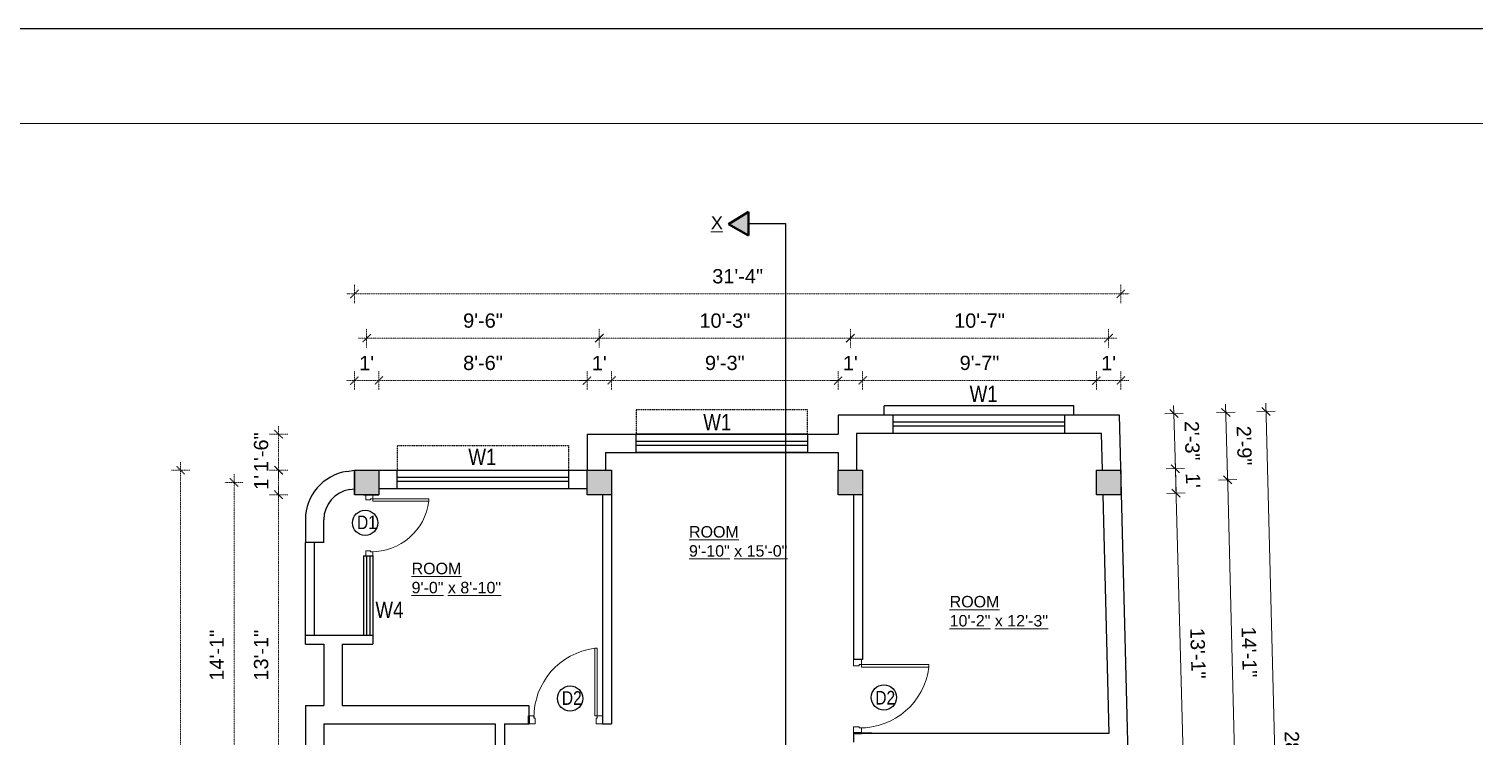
# Model space of a CAD drawing. Header units: inches. Extents: x -111 to 45239, y -6849 to 1261.
# Drawn here: x 25322 to 26030, y -540 to -193 of the extents above; entities that cross this region are included whole.
import ezdxf

# ---------------------------------------------------------------- set-up
doc = ezdxf.new("R2010")
doc.units = ezdxf.units.IN
doc.header["$LTSCALE"] = 0.5
doc.header["$MEASUREMENT"] = 0
doc.header["$PDMODE"] = 66
doc.linetypes.add('DASH', pattern=[0.35, 0.25, -0.1])
for name, color, linetype, lineweight in [('A_Title Text', 105, 'Continuous', 60), ('door', 202, 'Continuous', 5), ('ELE1', 3, 'Continuous', 9), ('TEXT', 220, 'Continuous', 9), ('Toilet', 7, 'Continuous', 25), ('wall', 20, 'Continuous', 40)]:
    doc.layers.add(name, color=color, linetype=linetype, lineweight=lineweight)
doc.styles.add('arial', font='arial.ttf')
doc.styles.add('ordinary', font='ARIALN.TTF')
doc.styles.get("Standard").update_dxf_attribs({"font": 'arial.ttf'})
doc.dimstyles.new('Sudeep', dxfattribs={"dimtxt": 6, "dimasz": 4, "dimexe": 4.5, "dimexo": 4.5, "dimgap": 5, "dimtad": 1, "dimdec": 0, "dimlunit": 4, "dimtxsty": 'arial', "dimblk": 'OBLIQUE', "dimcen": 250, "dimdle": 4, "dimclrd": 86, "dimclre": 5, "dimclrt": 1, "dimadec": 0, "dimazin": 0, "dimtfac": 1, "dimtdec": 0, "dimtix": 1, "dimtmove": 1, "dimatfit": 3, "dimldrblk": 'OBLIQUE', "dimfxl": 4.5, "dimfxlon": 1, "dimfrac": 2, "dimlwd": 15, "dimlwe": 13, "dimarcsym": 0})

# ---------------------------------------------------------------- blocks, each defined once
blk = doc.blocks.new('_Oblique')
at = {"color": 0, "linetype": 'ByBlock', "lineweight": -2}
blk.add_line((-0.5, -0.5), (0.5, 0.5), dxfattribs=at)
blk = doc.blocks.new('*D794')
at = {"layer": 'A_Title Text', "color": 86, "lineweight": 15, "transparency": 16777216}
blk.add_line((25884.18, -416.89), (25888.68, -582.14), dxfattribs=at)
at = {"layer": 'A_Title Text', "color": 5, "lineweight": 13, "transparency": 16777216}
for p, q in [((25879.79, -421.01), (25888.79, -420.77)), ((25884.08, -578.26), (25893.07, -578.02))]:
    blk.add_line(p, q, dxfattribs=at)
at = {"layer": 'Defpoints', "color": 0, "transparency": 16777216}
for p in [(25857.27, -421.62), (25861.55, -578.88), (25888.57, -578.14)]:
    blk.add_point(p, dxfattribs=at)
at = {"layer": 'A_Title Text', "color": 86, "lineweight": 15, "transparency": 16777216, "xscale": 4, "yscale": 4, "zscale": 4}
for p, rotation in [((25884.29, -420.89), 91.55964457940769), ((25888.57, -578.14), 271.5596445794077)]:
    blk.add_blockref('_Oblique', p, dxfattribs=dict(at, rotation=rotation))
at = {"layer": 'A_Title Text', "color": 1, "transparency": 16777216, "insert": (25895.01, -499.28), "char_height": 7, "attachment_point": 5, "rotation": 271.55964, "style": 'arial'}
blk.add_mtext('13\'-1"', dxfattribs=at)
blk = doc.blocks.new('*D798')
at = {"layer": 'A_Title Text', "color": 5, "lineweight": 13, "transparency": 16777216}
for p, q in [((25879.47, -409.02), (25888.46, -408.77)), ((25879.79, -421.01), (25888.79, -420.77))]:
    blk.add_line(p, q, dxfattribs=at)
at = {"layer": 'A_Title Text', "color": 86, "lineweight": 15, "transparency": 16777216}
for p, q in [((25883.97, -408.9), (25883.86, -404.9)), ((25884.29, -420.89), (25883.97, -408.9)), ((25884.29, -420.89), (25884.4, -424.89))]:
    blk.add_line(p, q, dxfattribs=at)
at = {"layer": 'Defpoints', "color": 0, "transparency": 16777216}
for p in [(25857.27, -409.62), (25883.97, -408.9), (25857.27, -421.62)]:
    blk.add_point(p, dxfattribs=at)
at = {"layer": 'A_Title Text', "color": 86, "lineweight": 15, "transparency": 16777216, "xscale": 4, "yscale": 4, "zscale": 4}
for p, rotation in [((25883.97, -408.9), 271.5596445794169), ((25884.29, -420.89), 91.55964457941695)]:
    blk.add_blockref('_Oblique', p, dxfattribs=dict(at, rotation=rotation))
at = {"layer": 'A_Title Text', "color": 1, "transparency": 16777216, "insert": (25892.64, -414.66), "char_height": 7, "attachment_point": 5, "rotation": 271.55964, "style": 'arial'}
blk.add_mtext("1'", dxfattribs=at)
blk = doc.blocks.new('*D799')
at = {"layer": 'A_Title Text', "color": 5, "lineweight": 13, "transparency": 16777216}
for p, q in [((25878.73, -382.02), (25887.73, -381.77)), ((25879.47, -409.02), (25888.46, -408.77))]:
    blk.add_line(p, q, dxfattribs=at)
at = {"layer": 'A_Title Text', "color": 86, "lineweight": 15, "transparency": 16777216}
for p, q in [((25883.23, -381.9), (25883.12, -377.9)), ((25883.97, -408.9), (25883.23, -381.9)), ((25883.97, -408.9), (25884.08, -412.9))]:
    blk.add_line(p, q, dxfattribs=at)
at = {"layer": 'Defpoints', "color": 0, "transparency": 16777216}
for p in [(25883.23, -381.9), (25856.51, -382.62), (25857.27, -409.62)]:
    blk.add_point(p, dxfattribs=at)
at = {"layer": 'A_Title Text', "color": 86, "lineweight": 15, "transparency": 16777216, "xscale": 4, "yscale": 4, "zscale": 4}
for p, rotation in [((25883.23, -381.9), 271.5596445794169), ((25883.97, -408.9), 91.55964457941695)]:
    blk.add_blockref('_Oblique', p, dxfattribs=dict(at, rotation=rotation))
at = {"layer": 'A_Title Text', "color": 1, "transparency": 16777216, "insert": (25892.17, -395.16), "char_height": 7, "attachment_point": 5, "rotation": 271.55964, "style": 'arial'}
blk.add_mtext('2\'-3"', dxfattribs=at)
blk = doc.blocks.new('*D800')
at = {"layer": 'A_Title Text', "color": 86, "lineweight": 15, "transparency": 16777216}
blk.add_line((25909.43, -410.3), (25913.91, -587.55), dxfattribs=at)
at = {"layer": 'A_Title Text', "color": 5, "lineweight": 13, "transparency": 16777216}
for p, q in [((25905.03, -414.42), (25914.03, -414.19)), ((25909.31, -583.67), (25918.31, -583.44))]:
    blk.add_line(p, q, dxfattribs=at)
at = {"layer": 'Defpoints', "color": 0, "transparency": 16777216}
for p in [(25857.27, -415.62), (25861.55, -584.88), (25913.81, -583.55)]:
    blk.add_point(p, dxfattribs=at)
at = {"layer": 'A_Title Text', "color": 86, "lineweight": 15, "transparency": 16777216, "xscale": 4, "yscale": 4, "zscale": 4}
for p, rotation in [((25909.53, -414.3), 91.44911383239761), ((25913.81, -583.55), 271.4491138323976)]:
    blk.add_blockref('_Oblique', p, dxfattribs=dict(at, rotation=rotation))
at = {"layer": 'A_Title Text', "color": 1, "transparency": 16777216, "insert": (25920.18, -498.71), "char_height": 7, "attachment_point": 5, "rotation": 271.44911, "style": 'arial'}
blk.add_mtext('14\'-1"', dxfattribs=at)
blk = doc.blocks.new('*D802')
at = {"layer": 'A_Title Text', "color": 5, "lineweight": 13, "transparency": 16777216}
for p, q in [((25923.86, -380.91), (25932.86, -380.68)), ((25932.5, -719.43), (25941.5, -719.2))]:
    blk.add_line(p, q, dxfattribs=at)
at = {"layer": 'A_Title Text', "color": 86, "lineweight": 15, "transparency": 16777216}
blk.add_line((25928.26, -376.79), (25937.1, -723.32), dxfattribs=at)
at = {"layer": 'Defpoints', "color": 0, "transparency": 16777216}
for p in [(25856.51, -382.62), (25865.15, -721.15), (25937, -719.32)]:
    blk.add_point(p, dxfattribs=at)
at = {"layer": 'A_Title Text', "color": 86, "lineweight": 15, "transparency": 16777216, "xscale": 4, "yscale": 4, "zscale": 4}
for p, rotation in [((25928.36, -380.79), 91.46195018982071), ((25937, -719.32), 271.4619501898207)]:
    blk.add_blockref('_Oblique', p, dxfattribs=dict(at, rotation=rotation))
at = {"layer": 'A_Title Text', "color": 1, "transparency": 16777216, "insert": (25941.25, -549.84), "char_height": 7, "attachment_point": 5, "rotation": 271.46195, "style": 'arial'}
blk.add_mtext('28\'-3"', dxfattribs=at)
blk = doc.blocks.new('*D803')
at = {"layer": 'A_Title Text', "color": 5, "lineweight": 13, "transparency": 16777216}
for p, q in [((25904.19, -381.42), (25913.19, -381.19)), ((25905.03, -414.42), (25914.03, -414.19))]:
    blk.add_line(p, q, dxfattribs=at)
at = {"layer": 'A_Title Text', "color": 86, "lineweight": 15, "transparency": 16777216}
blk.add_line((25909.63, -418.3), (25908.59, -377.31), dxfattribs=at)
at = {"layer": 'Defpoints', "color": 0, "transparency": 16777216}
for p in [(25908.69, -381.3), (25856.51, -382.62), (25857.27, -415.62)]:
    blk.add_point(p, dxfattribs=at)
at = {"layer": 'A_Title Text', "color": 86, "lineweight": 15, "transparency": 16777216, "xscale": 4, "yscale": 4, "zscale": 4}
for p, rotation in [((25908.69, -381.3), 91.44911383237411), ((25909.53, -414.3), 271.4491138323741)]:
    blk.add_blockref('_Oblique', p, dxfattribs=dict(at, rotation=rotation))
at = {"layer": 'A_Title Text', "color": 1, "transparency": 16777216, "insert": (25917.68, -397.59), "char_height": 7, "attachment_point": 5, "rotation": 271.44911, "style": 'arial'}
blk.add_mtext('2\'-9"', dxfattribs=at)
blk = doc.blocks.new('*D863')
at = {"layer": 'A_Title Text', "color": 86, "linetype": 'DASH', "lineweight": 15, "ltscale": 0.1, "transparency": 16777216}
for p, q in [((25481.71, -365.67), (25477.71, -365.67)), ((25481.71, -365.67), (25493.71, -365.67)), ((25493.71, -365.67), (25497.71, -365.67))]:
    blk.add_line(p, q, dxfattribs=at)
at = {"layer": 'A_Title Text', "color": 5, "linetype": 'DASH', "lineweight": 13, "ltscale": 0.1, "transparency": 16777216}
for p, q in [((25481.71, -370.17), (25481.71, -361.17)), ((25493.71, -370.17), (25493.71, -361.17))]:
    blk.add_line(p, q, dxfattribs=at)
at = {"layer": 'Defpoints', "color": 0, "linetype": 'DASH', "ltscale": 0.1, "transparency": 16777216}
for p in [(25493.71, -365.67), (25481.71, -409.62), (25493.71, -409.62)]:
    blk.add_point(p, dxfattribs=at)
at = {"layer": 'A_Title Text', "color": 86, "linetype": 'DASH', "lineweight": 15, "ltscale": 0.1, "transparency": 16777216, "xscale": 4, "yscale": 4, "zscale": 4}
blk.add_blockref('_Oblique', (25481.71, -365.67), dxfattribs=at)
at = {"layer": 'A_Title Text', "color": 86, "linetype": 'DASH', "lineweight": 15, "ltscale": 0.1, "transparency": 16777216, "xscale": 4, "yscale": 4, "zscale": 4, "rotation": 180}
blk.add_blockref('_Oblique', (25493.71, -365.67), dxfattribs=at)
at = {"layer": 'A_Title Text', "color": 1, "linetype": 'DASH', "ltscale": 0.1, "transparency": 16777216, "insert": (25487.71, -357.15), "char_height": 7, "attachment_point": 5, "style": 'arial'}
blk.add_mtext("1'", dxfattribs=at)
blk = doc.blocks.new('*D871')
at = {"layer": 'A_Title Text', "color": 86, "linetype": 'DASH', "lineweight": 15, "ltscale": 0.1, "transparency": 16777216}
blk.add_line((25444.58, -582.88), (25444.58, -417.62), dxfattribs=at)
at = {"layer": 'A_Title Text', "color": 5, "linetype": 'DASH', "lineweight": 13, "ltscale": 0.1, "transparency": 16777216}
for p, q in [((25449.08, -421.62), (25440.08, -421.62)), ((25449.08, -578.88), (25440.08, -578.88))]:
    blk.add_line(p, q, dxfattribs=at)
at = {"layer": 'Defpoints', "color": 0, "linetype": 'DASH', "ltscale": 0.1, "transparency": 16777216}
for p in [(25444.58, -421.62), (25481.71, -421.62), (25481.71, -578.88)]:
    blk.add_point(p, dxfattribs=at)
at = {"layer": 'A_Title Text', "color": 86, "linetype": 'DASH', "lineweight": 15, "ltscale": 0.1, "transparency": 16777216, "xscale": 4, "yscale": 4, "zscale": 4}
for p, rotation in [((25444.58, -421.62), 90), ((25444.58, -578.88), 270)]:
    blk.add_blockref('_Oblique', p, dxfattribs=dict(at, rotation=rotation))
at = {"layer": 'A_Title Text', "color": 1, "linetype": 'DASH', "ltscale": 0.1, "transparency": 16777216, "insert": (25436.01, -500.25), "char_height": 7, "attachment_point": 5, "rotation": 90, "style": 'arial'}
blk.add_mtext('13\'-1"', dxfattribs=at)
blk = doc.blocks.new('*D859')
at = {"layer": 'A_Title Text', "color": 5, "linetype": 'DASH', "lineweight": 13, "ltscale": 0.1, "transparency": 16777216}
for p, q in [((25449.08, -409.62), (25440.08, -409.62)), ((25449.08, -421.62), (25440.08, -421.62))]:
    blk.add_line(p, q, dxfattribs=at)
at = {"layer": 'A_Title Text', "color": 86, "linetype": 'DASH', "lineweight": 15, "ltscale": 0.1, "transparency": 16777216}
for p, q in [((25444.58, -409.62), (25444.58, -405.62)), ((25444.58, -421.62), (25444.58, -409.62)), ((25444.58, -421.62), (25444.58, -425.62))]:
    blk.add_line(p, q, dxfattribs=at)
at = {"layer": 'Defpoints', "color": 0, "linetype": 'DASH', "ltscale": 0.1, "transparency": 16777216}
for p in [(25444.58, -409.62), (25481.71, -409.62), (25481.71, -421.62)]:
    blk.add_point(p, dxfattribs=at)
at = {"layer": 'A_Title Text', "color": 86, "linetype": 'DASH', "lineweight": 15, "ltscale": 0.1, "transparency": 16777216, "xscale": 4, "yscale": 4, "zscale": 4}
for p, rotation in [((25444.58, -409.62), 270), ((25444.58, -421.62), 90)]:
    blk.add_blockref('_Oblique', p, dxfattribs=dict(at, rotation=rotation))
at = {"layer": 'A_Title Text', "color": 1, "linetype": 'DASH', "ltscale": 0.1, "transparency": 16777216, "insert": (25436.07, -415.62), "char_height": 7, "attachment_point": 5, "rotation": 90, "style": 'arial'}
blk.add_mtext("1'", dxfattribs=at)
blk = doc.blocks.new('*D861')
at = {"layer": 'A_Title Text', "color": 5, "linetype": 'DASH', "lineweight": 13, "ltscale": 0.1, "transparency": 16777216}
for p, q in [((25427.25, -415.62), (25418.25, -415.62)), ((25427.25, -584.88), (25418.25, -584.88))]:
    blk.add_line(p, q, dxfattribs=at)
at = {"layer": 'A_Title Text', "color": 86, "linetype": 'DASH', "lineweight": 15, "ltscale": 0.1, "transparency": 16777216}
blk.add_line((25422.75, -588.88), (25422.75, -411.62), dxfattribs=at)
at = {"layer": 'Defpoints', "color": 0, "linetype": 'DASH', "ltscale": 0.1, "transparency": 16777216}
for p in [(25422.75, -415.62), (25487.71, -415.62), (25487.71, -584.88)]:
    blk.add_point(p, dxfattribs=at)
at = {"layer": 'A_Title Text', "color": 86, "linetype": 'DASH', "lineweight": 15, "ltscale": 0.1, "transparency": 16777216, "xscale": 4, "yscale": 4, "zscale": 4}
for p, rotation in [((25422.75, -415.62), 90), ((25422.75, -584.88), 270)]:
    blk.add_blockref('_Oblique', p, dxfattribs=dict(at, rotation=rotation))
at = {"layer": 'A_Title Text', "color": 1, "linetype": 'DASH', "ltscale": 0.1, "transparency": 16777216, "insert": (25414.23, -500.25), "char_height": 7, "attachment_point": 5, "rotation": 90, "style": 'arial'}
blk.add_mtext('14\'-1"', dxfattribs=at)
blk = doc.blocks.new('*D792')
at = {"layer": 'A_Title Text', "color": 5, "linetype": 'DASH', "lineweight": 13, "ltscale": 0.1, "transparency": 16777216}
for p, q in [((25401.04, -409.62), (25392.04, -409.62)), ((25401.04, -770.38), (25392.04, -770.38))]:
    blk.add_line(p, q, dxfattribs=at)
at = {"layer": 'A_Title Text', "color": 86, "linetype": 'DASH', "lineweight": 15, "ltscale": 0.1, "transparency": 16777216}
blk.add_line((25396.54, -774.38), (25396.54, -405.62), dxfattribs=at)
at = {"layer": 'Defpoints', "color": 0, "linetype": 'DASH', "ltscale": 0.1, "transparency": 16777216}
for p in [(25396.54, -409.62), (25481.71, -409.62), (25466.71, -770.38)]:
    blk.add_point(p, dxfattribs=at)
at = {"layer": 'A_Title Text', "color": 86, "linetype": 'DASH', "lineweight": 15, "ltscale": 0.1, "transparency": 16777216, "xscale": 4, "yscale": 4, "zscale": 4}
for p, rotation in [((25396.54, -409.62), 90), ((25396.54, -770.38), 270)]:
    blk.add_blockref('_Oblique', p, dxfattribs=dict(at, rotation=rotation))
at = {"layer": 'A_Title Text', "color": 1, "linetype": 'DASH', "ltscale": 0.1, "transparency": 16777216, "insert": (25387.96, -590), "char_height": 7, "attachment_point": 5, "rotation": 90, "style": 'arial'}
blk.add_mtext('30\'-1"', dxfattribs=at)
blk = doc.blocks.new('*D862')
at = {"layer": 'A_Title Text', "color": 86, "linetype": 'DASH', "lineweight": 15, "ltscale": 0.1, "transparency": 16777216}
for p, q in [((25444.58, -391.99), (25444.58, -387.99)), ((25444.58, -409.62), (25444.58, -391.99)), ((25444.58, -409.62), (25444.58, -413.62))]:
    blk.add_line(p, q, dxfattribs=at)
at = {"layer": 'A_Title Text', "color": 5, "linetype": 'DASH', "lineweight": 13, "ltscale": 0.1, "transparency": 16777216}
for p, q in [((25449.08, -391.99), (25440.08, -391.99)), ((25449.08, -409.62), (25440.08, -409.62))]:
    blk.add_line(p, q, dxfattribs=at)
at = {"layer": 'Defpoints', "color": 0, "linetype": 'DASH', "ltscale": 0.1, "transparency": 16777216}
for p in [(25444.58, -391.99), (25595.71, -391.99), (25481.71, -409.62)]:
    blk.add_point(p, dxfattribs=at)
at = {"layer": 'A_Title Text', "color": 86, "linetype": 'DASH', "lineweight": 15, "ltscale": 0.1, "transparency": 16777216, "xscale": 4, "yscale": 4, "zscale": 4}
for p, rotation in [((25444.58, -391.99), 270), ((25444.58, -409.62), 90)]:
    blk.add_blockref('_Oblique', p, dxfattribs=dict(at, rotation=rotation))
at = {"layer": 'A_Title Text', "color": 1, "linetype": 'DASH', "ltscale": 0.1, "transparency": 16777216, "insert": (25436.01, -400.81), "char_height": 7, "attachment_point": 5, "rotation": 90, "style": 'arial'}
blk.add_mtext('1\'-6"', dxfattribs=at)
blk = doc.blocks.new('*D855')
at = {"layer": 'A_Title Text', "color": 86, "linetype": 'DASH', "lineweight": 15, "ltscale": 0.1, "transparency": 16777216}
blk.add_line((25489.71, -365.67), (25599.71, -365.67), dxfattribs=at)
at = {"layer": 'A_Title Text', "color": 5, "linetype": 'DASH', "lineweight": 13, "ltscale": 0.1, "transparency": 16777216}
for p, q in [((25493.71, -370.17), (25493.71, -361.17)), ((25595.71, -370.17), (25595.71, -361.17))]:
    blk.add_line(p, q, dxfattribs=at)
at = {"layer": 'Defpoints', "color": 0, "linetype": 'DASH', "ltscale": 0.1, "transparency": 16777216}
for p in [(25595.71, -365.67), (25493.71, -409.62), (25595.71, -409.62)]:
    blk.add_point(p, dxfattribs=at)
at = {"layer": 'A_Title Text', "color": 86, "linetype": 'DASH', "lineweight": 15, "ltscale": 0.1, "transparency": 16777216, "xscale": 4, "yscale": 4, "zscale": 4, "rotation": 180}
blk.add_blockref('_Oblique', (25493.71, -365.67), dxfattribs=at)
at = {"layer": 'A_Title Text', "color": 86, "linetype": 'DASH', "lineweight": 15, "ltscale": 0.1, "transparency": 16777216, "xscale": 4, "yscale": 4, "zscale": 4}
blk.add_blockref('_Oblique', (25595.71, -365.67), dxfattribs=at)
at = {"layer": 'A_Title Text', "color": 1, "linetype": 'DASH', "ltscale": 0.1, "transparency": 16777216, "insert": (25544.71, -357.09), "char_height": 7, "attachment_point": 5, "style": 'arial'}
blk.add_mtext('8\'-6"', dxfattribs=at)
blk = doc.blocks.new('*D856')
at = {"layer": 'A_Title Text', "color": 86, "linetype": 'DASH', "lineweight": 15, "ltscale": 0.1, "transparency": 16777216}
for p, q in [((25595.71, -365.67), (25591.71, -365.67)), ((25595.71, -365.67), (25607.71, -365.67)), ((25607.71, -365.67), (25611.71, -365.67))]:
    blk.add_line(p, q, dxfattribs=at)
at = {"layer": 'A_Title Text', "color": 5, "linetype": 'DASH', "lineweight": 13, "ltscale": 0.1, "transparency": 16777216}
for p, q in [((25595.71, -370.17), (25595.71, -361.17)), ((25607.71, -370.17), (25607.71, -361.17))]:
    blk.add_line(p, q, dxfattribs=at)
at = {"layer": 'Defpoints', "color": 0, "linetype": 'DASH', "ltscale": 0.1, "transparency": 16777216}
for p in [(25607.71, -365.67), (25595.71, -409.62), (25607.71, -409.62)]:
    blk.add_point(p, dxfattribs=at)
at = {"layer": 'A_Title Text', "color": 86, "linetype": 'DASH', "lineweight": 15, "ltscale": 0.1, "transparency": 16777216, "xscale": 4, "yscale": 4, "zscale": 4}
blk.add_blockref('_Oblique', (25595.71, -365.67), dxfattribs=at)
at = {"layer": 'A_Title Text', "color": 86, "linetype": 'DASH', "lineweight": 15, "ltscale": 0.1, "transparency": 16777216, "xscale": 4, "yscale": 4, "zscale": 4, "rotation": 180}
blk.add_blockref('_Oblique', (25607.71, -365.67), dxfattribs=at)
at = {"layer": 'A_Title Text', "color": 1, "linetype": 'DASH', "ltscale": 0.1, "transparency": 16777216, "insert": (25601.71, -357.15), "char_height": 7, "attachment_point": 5, "style": 'arial'}
blk.add_mtext("1'", dxfattribs=at)
blk = doc.blocks.new('*D857')
at = {"layer": 'A_Title Text', "color": 86, "linetype": 'DASH', "lineweight": 15, "ltscale": 0.1, "transparency": 16777216}
blk.add_line((25603.71, -365.67), (25722.71, -365.67), dxfattribs=at)
at = {"layer": 'A_Title Text', "color": 5, "linetype": 'DASH', "lineweight": 13, "ltscale": 0.1, "transparency": 16777216}
for p, q in [((25607.71, -370.17), (25607.71, -361.17)), ((25718.71, -370.17), (25718.71, -361.17))]:
    blk.add_line(p, q, dxfattribs=at)
at = {"layer": 'Defpoints', "color": 0, "linetype": 'DASH', "ltscale": 0.1, "transparency": 16777216}
for p in [(25718.71, -365.67), (25607.71, -409.62), (25718.71, -409.62)]:
    blk.add_point(p, dxfattribs=at)
at = {"layer": 'A_Title Text', "color": 86, "linetype": 'DASH', "lineweight": 15, "ltscale": 0.1, "transparency": 16777216, "xscale": 4, "yscale": 4, "zscale": 4, "rotation": 180}
blk.add_blockref('_Oblique', (25607.71, -365.67), dxfattribs=at)
at = {"layer": 'A_Title Text', "color": 86, "linetype": 'DASH', "lineweight": 15, "ltscale": 0.1, "transparency": 16777216, "xscale": 4, "yscale": 4, "zscale": 4}
blk.add_blockref('_Oblique', (25718.71, -365.67), dxfattribs=at)
at = {"layer": 'A_Title Text', "color": 1, "linetype": 'DASH', "ltscale": 0.1, "transparency": 16777216, "insert": (25663.21, -357.09), "char_height": 7, "attachment_point": 5, "style": 'arial'}
blk.add_mtext('9\'-3"', dxfattribs=at)
blk = doc.blocks.new('*D858')
at = {"layer": 'A_Title Text', "color": 86, "linetype": 'DASH', "lineweight": 15, "ltscale": 0.1, "transparency": 16777216}
for p, q in [((25718.71, -365.67), (25714.71, -365.67)), ((25718.71, -365.67), (25730.71, -365.67)), ((25730.71, -365.67), (25734.71, -365.67))]:
    blk.add_line(p, q, dxfattribs=at)
at = {"layer": 'A_Title Text', "color": 5, "linetype": 'DASH', "lineweight": 13, "ltscale": 0.1, "transparency": 16777216}
for p, q in [((25718.71, -370.17), (25718.71, -361.17)), ((25730.71, -370.17), (25730.71, -361.17))]:
    blk.add_line(p, q, dxfattribs=at)
at = {"layer": 'Defpoints', "color": 0, "linetype": 'DASH', "ltscale": 0.1, "transparency": 16777216}
for p in [(25730.71, -365.67), (25718.71, -409.62), (25730.71, -409.62)]:
    blk.add_point(p, dxfattribs=at)
at = {"layer": 'A_Title Text', "color": 86, "linetype": 'DASH', "lineweight": 15, "ltscale": 0.1, "transparency": 16777216, "xscale": 4, "yscale": 4, "zscale": 4}
blk.add_blockref('_Oblique', (25718.71, -365.67), dxfattribs=at)
at = {"layer": 'A_Title Text', "color": 86, "linetype": 'DASH', "lineweight": 15, "ltscale": 0.1, "transparency": 16777216, "xscale": 4, "yscale": 4, "zscale": 4, "rotation": 180}
blk.add_blockref('_Oblique', (25730.71, -365.67), dxfattribs=at)
at = {"layer": 'A_Title Text', "color": 1, "linetype": 'DASH', "ltscale": 0.1, "transparency": 16777216, "insert": (25724.71, -357.15), "char_height": 7, "attachment_point": 5, "style": 'arial'}
blk.add_mtext("1'", dxfattribs=at)
blk = doc.blocks.new('*D864')
at = {"layer": 'A_Title Text', "color": 86, "linetype": 'DASH', "lineweight": 15, "ltscale": 0.1, "transparency": 16777216}
blk.add_line((25726.71, -365.67), (25849.27, -365.67), dxfattribs=at)
at = {"layer": 'A_Title Text', "color": 5, "linetype": 'DASH', "lineweight": 13, "ltscale": 0.1, "transparency": 16777216}
for p, q in [((25730.71, -370.17), (25730.71, -361.17)), ((25845.27, -370.17), (25845.27, -361.17))]:
    blk.add_line(p, q, dxfattribs=at)
at = {"layer": 'Defpoints', "color": 0, "linetype": 'DASH', "ltscale": 0.1, "transparency": 16777216}
for p in [(25845.27, -365.67), (25730.71, -409.62), (25845.27, -409.62)]:
    blk.add_point(p, dxfattribs=at)
at = {"layer": 'A_Title Text', "color": 86, "linetype": 'DASH', "lineweight": 15, "ltscale": 0.1, "transparency": 16777216, "xscale": 4, "yscale": 4, "zscale": 4, "rotation": 180}
blk.add_blockref('_Oblique', (25730.71, -365.67), dxfattribs=at)
at = {"layer": 'A_Title Text', "color": 86, "linetype": 'DASH', "lineweight": 15, "ltscale": 0.1, "transparency": 16777216, "xscale": 4, "yscale": 4, "zscale": 4}
blk.add_blockref('_Oblique', (25845.27, -365.67), dxfattribs=at)
at = {"layer": 'A_Title Text', "color": 1, "linetype": 'DASH', "ltscale": 0.1, "transparency": 16777216, "insert": (25787.99, -357.09), "char_height": 7, "attachment_point": 5, "style": 'arial'}
blk.add_mtext('9\'-7"', dxfattribs=at)
blk = doc.blocks.new('*D865')
at = {"layer": 'A_Title Text', "color": 86, "linetype": 'DASH', "lineweight": 15, "ltscale": 0.1, "transparency": 16777216}
for p, q in [((25845.27, -365.67), (25841.27, -365.67)), ((25845.27, -365.67), (25857.27, -365.67)), ((25857.27, -365.67), (25861.27, -365.67))]:
    blk.add_line(p, q, dxfattribs=at)
at = {"layer": 'A_Title Text', "color": 5, "linetype": 'DASH', "lineweight": 13, "ltscale": 0.1, "transparency": 16777216}
for p, q in [((25845.27, -370.17), (25845.27, -361.17)), ((25857.27, -370.17), (25857.27, -361.17))]:
    blk.add_line(p, q, dxfattribs=at)
at = {"layer": 'Defpoints', "color": 0, "linetype": 'DASH', "ltscale": 0.1, "transparency": 16777216}
for p in [(25857.27, -365.67), (25845.27, -409.62), (25857.27, -409.62)]:
    blk.add_point(p, dxfattribs=at)
at = {"layer": 'A_Title Text', "color": 86, "linetype": 'DASH', "lineweight": 15, "ltscale": 0.1, "transparency": 16777216, "xscale": 4, "yscale": 4, "zscale": 4}
blk.add_blockref('_Oblique', (25845.27, -365.67), dxfattribs=at)
at = {"layer": 'A_Title Text', "color": 86, "linetype": 'DASH', "lineweight": 15, "ltscale": 0.1, "transparency": 16777216, "xscale": 4, "yscale": 4, "zscale": 4, "rotation": 180}
blk.add_blockref('_Oblique', (25857.27, -365.67), dxfattribs=at)
at = {"layer": 'A_Title Text', "color": 1, "linetype": 'DASH', "ltscale": 0.1, "transparency": 16777216, "insert": (25851.27, -357.15), "char_height": 7, "attachment_point": 5, "style": 'arial'}
blk.add_mtext("1'", dxfattribs=at)
blk = doc.blocks.new('*D866')
at = {"layer": 'A_Title Text', "color": 86, "linetype": 'DASH', "lineweight": 15, "ltscale": 0.1, "transparency": 16777216}
blk.add_line((25483.71, -344.94), (25605.71, -344.94), dxfattribs=at)
at = {"layer": 'A_Title Text', "color": 5, "linetype": 'DASH', "lineweight": 13, "ltscale": 0.1, "transparency": 16777216}
for p, q in [((25487.71, -349.44), (25487.71, -340.44)), ((25601.71, -349.44), (25601.71, -340.44))]:
    blk.add_line(p, q, dxfattribs=at)
at = {"layer": 'Defpoints', "color": 0, "linetype": 'DASH', "ltscale": 0.1, "transparency": 16777216}
for p in [(25601.71, -344.94), (25487.71, -415.62), (25601.71, -415.62)]:
    blk.add_point(p, dxfattribs=at)
at = {"layer": 'A_Title Text', "color": 86, "linetype": 'DASH', "lineweight": 15, "ltscale": 0.1, "transparency": 16777216, "xscale": 4, "yscale": 4, "zscale": 4, "rotation": 180}
blk.add_blockref('_Oblique', (25487.71, -344.94), dxfattribs=at)
at = {"layer": 'A_Title Text', "color": 86, "linetype": 'DASH', "lineweight": 15, "ltscale": 0.1, "transparency": 16777216, "xscale": 4, "yscale": 4, "zscale": 4}
blk.add_blockref('_Oblique', (25601.71, -344.94), dxfattribs=at)
at = {"layer": 'A_Title Text', "color": 1, "linetype": 'DASH', "ltscale": 0.1, "transparency": 16777216, "insert": (25544.71, -336.37), "char_height": 7, "attachment_point": 5, "style": 'arial'}
blk.add_mtext('9\'-6"', dxfattribs=at)
blk = doc.blocks.new('*D867')
at = {"layer": 'A_Title Text', "color": 86, "linetype": 'DASH', "lineweight": 15, "ltscale": 0.1, "transparency": 16777216}
blk.add_line((25597.71, -344.94), (25728.71, -344.94), dxfattribs=at)
at = {"layer": 'A_Title Text', "color": 5, "linetype": 'DASH', "lineweight": 13, "ltscale": 0.1, "transparency": 16777216}
for p, q in [((25601.71, -349.44), (25601.71, -340.44)), ((25724.71, -349.44), (25724.71, -340.44))]:
    blk.add_line(p, q, dxfattribs=at)
at = {"layer": 'Defpoints', "color": 0, "linetype": 'DASH', "ltscale": 0.1, "transparency": 16777216}
for p in [(25724.71, -344.94), (25601.71, -415.62), (25724.71, -415.62)]:
    blk.add_point(p, dxfattribs=at)
at = {"layer": 'A_Title Text', "color": 86, "linetype": 'DASH', "lineweight": 15, "ltscale": 0.1, "transparency": 16777216, "xscale": 4, "yscale": 4, "zscale": 4, "rotation": 180}
blk.add_blockref('_Oblique', (25601.71, -344.94), dxfattribs=at)
at = {"layer": 'A_Title Text', "color": 86, "linetype": 'DASH', "lineweight": 15, "ltscale": 0.1, "transparency": 16777216, "xscale": 4, "yscale": 4, "zscale": 4}
blk.add_blockref('_Oblique', (25724.71, -344.94), dxfattribs=at)
at = {"layer": 'A_Title Text', "color": 1, "linetype": 'DASH', "ltscale": 0.1, "transparency": 16777216, "insert": (25663.21, -336.37), "char_height": 7, "attachment_point": 5, "style": 'arial'}
blk.add_mtext('10\'-3"', dxfattribs=at)
blk = doc.blocks.new('*D879')
at = {"layer": 'A_Title Text', "color": 86, "linetype": 'DASH', "lineweight": 15, "ltscale": 0.1, "transparency": 16777216}
blk.add_line((25720.71, -344.94), (25855.27, -344.94), dxfattribs=at)
at = {"layer": 'A_Title Text', "color": 5, "linetype": 'DASH', "lineweight": 13, "ltscale": 0.1, "transparency": 16777216}
for p, q in [((25724.71, -349.44), (25724.71, -340.44)), ((25851.27, -349.44), (25851.27, -340.44))]:
    blk.add_line(p, q, dxfattribs=at)
at = {"layer": 'Defpoints', "color": 0, "linetype": 'DASH', "ltscale": 0.1, "transparency": 16777216}
for p in [(25851.27, -344.94), (25724.71, -415.62), (25851.27, -415.62)]:
    blk.add_point(p, dxfattribs=at)
at = {"layer": 'A_Title Text', "color": 86, "linetype": 'DASH', "lineweight": 15, "ltscale": 0.1, "transparency": 16777216, "xscale": 4, "yscale": 4, "zscale": 4, "rotation": 180}
blk.add_blockref('_Oblique', (25724.71, -344.94), dxfattribs=at)
at = {"layer": 'A_Title Text', "color": 86, "linetype": 'DASH', "lineweight": 15, "ltscale": 0.1, "transparency": 16777216, "xscale": 4, "yscale": 4, "zscale": 4}
blk.add_blockref('_Oblique', (25851.27, -344.94), dxfattribs=at)
at = {"layer": 'A_Title Text', "color": 1, "linetype": 'DASH', "ltscale": 0.1, "transparency": 16777216, "insert": (25787.99, -336.37), "char_height": 7, "attachment_point": 5, "style": 'arial'}
blk.add_mtext('10\'-7"', dxfattribs=at)
blk = doc.blocks.new('*D793')
at = {"layer": 'A_Title Text', "color": 86, "linetype": 'DASH', "lineweight": 15, "ltscale": 0.1, "transparency": 16777216}
blk.add_line((25861.27, -323.21), (25477.71, -323.21), dxfattribs=at)
at = {"layer": 'A_Title Text', "color": 5, "linetype": 'DASH', "lineweight": 13, "ltscale": 0.1, "transparency": 16777216}
for p, q in [((25481.71, -327.71), (25481.71, -318.71)), ((25857.27, -327.71), (25857.27, -318.71))]:
    blk.add_line(p, q, dxfattribs=at)
at = {"layer": 'Defpoints', "color": 0, "linetype": 'DASH', "ltscale": 0.1, "transparency": 16777216}
for p in [(25481.71, -323.21), (25481.71, -409.62), (25857.27, -409.62)]:
    blk.add_point(p, dxfattribs=at)
at = {"layer": 'A_Title Text', "color": 86, "linetype": 'DASH', "lineweight": 15, "ltscale": 0.1, "transparency": 16777216, "xscale": 4, "yscale": 4, "zscale": 4, "rotation": 180}
blk.add_blockref('_Oblique', (25481.71, -323.21), dxfattribs=at)
at = {"layer": 'A_Title Text', "color": 86, "linetype": 'DASH', "lineweight": 15, "ltscale": 0.1, "transparency": 16777216, "xscale": 4, "yscale": 4, "zscale": 4}
blk.add_blockref('_Oblique', (25857.27, -323.21), dxfattribs=at)
at = {"layer": 'A_Title Text', "color": 1, "linetype": 'DASH', "ltscale": 0.1, "transparency": 16777216, "insert": (25669.49, -314.64), "char_height": 7, "attachment_point": 5, "style": 'arial'}
blk.add_mtext('31\'-4"', dxfattribs=at)

msp = doc.modelspace()

# ---------------------------------------------------------------- hatches: boundary and pattern name
at = {"layer": 'Toilet'}
for points in [[(25493.71, -409.62), (25481.71, -409.62), (25481.71, -421.62), (25493.71, -421.62)], [(25607.71, -409.62), (25595.71, -409.62), (25595.71, -421.62), (25607.71, -421.62)], [(25730.71, -409.62), (25718.71, -409.62), (25718.71, -421.62), (25730.71, -421.62)], [(25857.27, -409.62), (25845.27, -409.62), (25845.27, -421.62), (25857.27, -421.62)]]:
    msp.add_hatch(color=1, dxfattribs=at).paths.add_polyline_path(points)
at = {"layer": 'wall', "ltscale": 5}
h = msp.add_hatch(color=2, dxfattribs=at)
h.dxf.hatch_style = 1
h.paths.add_polyline_path([(25665, -289.12), (25674.77, -283.04), (25674.77, -294.57)])

# ---------------------------------------------------------------- linework, layer by layer
at = {"layer": 'Defpoints'}
msp.add_lwpolyline([(27791.71, -193.43), (24614.11, -193.43), (24614.11, -2441.4), (27791.71, -2441.4)], close=True, dxfattribs=at)
at = {"layer": 'door', "ltscale": 0.5}
for p, q in [((25490.71, -423.72), (25490.71, -421.64)), ((25490.71, -423.72), (25490.71, -421.64)), ((25730.21, -504.88), (25730.21, -502.38)), ((25600.71, -529.88), (25603.21, -529.88)), ((25600.71, -529.88), (25603.21, -529.88))]:
    msp.add_line(p, q, dxfattribs=at)
for points in [[(25490.71, -421.64), (25487.37, -421.64), (25487.37, -424.14), (25489.66, -424.14), (25489.66, -423.72), (25490.71, -423.72)], [(25490.71, -421.64), (25487.37, -421.64), (25487.37, -424.14), (25489.66, -424.14), (25489.66, -423.72), (25490.71, -423.72)], [(25730.21, -502.38), (25726.21, -502.38), (25726.21, -505.38), (25728.96, -505.38), (25728.96, -504.88), (25730.21, -504.88)], [(25603.21, -529.88), (25603.21, -533.88), (25600.21, -533.88), (25600.21, -531.13), (25600.71, -531.13), (25600.71, -529.88)], [(25603.21, -529.88), (25603.21, -533.88), (25600.21, -533.88), (25600.21, -531.13), (25600.71, -531.13), (25600.71, -529.88)], [(25726.21, -535.38), (25728.96, -535.38), (25728.96, -535.88), (25730.21, -535.88), (25730.21, -538.38), (25726.21, -538.38)]]:
    msp.add_lwpolyline(points, dxfattribs=at)
for points in [[(25518.19, -423.72), (25490.71, -423.72), (25490.71, -424.76), (25518.19, -424.76)], [(25518.19, -423.72), (25490.71, -423.72), (25490.71, -424.76), (25518.19, -424.76)], [(25490.71, -449.54), (25490.71, -451.62), (25487.37, -451.62), (25487.37, -449.13), (25489.66, -449.13), (25489.66, -449.54)], [(25490.71, -449.54), (25490.71, -451.62), (25487.37, -451.62), (25487.37, -449.13), (25489.66, -449.13), (25489.66, -449.54)], [(25600.71, -496.88), (25600.71, -529.88), (25599.46, -529.88), (25599.46, -496.88)], [(25600.71, -496.88), (25600.71, -529.88), (25599.46, -529.88), (25599.46, -496.88)], [(25763.21, -504.88), (25730.21, -504.88), (25730.21, -506.13), (25763.21, -506.13)], [(25763.21, -504.88), (25730.21, -504.88), (25730.21, -506.13), (25763.21, -506.13)], [(25569.71, -529.88), (25567.21, -529.88), (25567.21, -533.88), (25570.21, -533.88), (25570.21, -531.13), (25569.71, -531.13)], [(25569.71, -529.88), (25567.21, -529.88), (25567.21, -533.88), (25570.21, -533.88), (25570.21, -531.13), (25569.71, -531.13)], [(25730.21, -535.88), (25730.21, -538.38), (25726.21, -538.38), (25726.21, -535.38), (25728.96, -535.38), (25728.96, -535.88)]]:
    msp.add_lwpolyline(points, close=True, dxfattribs=at)
for centre, radius, start, end in [((25490.13, -421.26), 28.28, 269.05962, 352.8964), ((25490.13, -421.26), 28.28, 269.05962, 352.8964), ((25603.65, -530.57), 33.95, 97.1036, 180.94038), ((25603.65, -530.57), 33.95, 97.1036, 180.94038), ((25729.51, -501.93), 33.95, 269.05962, 352.8964), ((25729.51, -501.93), 33.95, 269.05962, 352.8964)]:
    msp.add_arc(centre, radius, start, end, dxfattribs=at)
at = {"layer": 'ELE1'}
msp.add_lwpolyline([(24660.43, -239.75), (27745.39, -239.75), (27745.39, -2395.08), (24660.43, -2395.08)], close=True, dxfattribs=at)
at = {"layer": 'Toilet'}
for p, q in [((25674.77, -288.81), (25692.88, -288.81)), ((25692.88, -288.81), (25692.88, -828.12)), ((25834.22, -378.12), (25741.22, -378.12)), ((25741.22, -382.62), (25741.22, -378.12)), ((25834.22, -382.62), (25834.22, -378.12)), ((25856.59, -382.62), (25718.71, -382.62)), ((25718.71, -382.62), (25718.71, -391.99)), ((25865.15, -721.15), (25856.59, -382.62)), ((25595.71, -391.99), (25718.71, -391.99)), ((25595.71, -391.99), (25595.71, -409.62)), ((25847.74, -391.62), (25727.71, -391.62)), ((25727.71, -391.62), (25727.71, -409.62)), ((25848.27, -409.62), (25847.74, -391.62)), ((25604.71, -400.99), (25718.71, -400.99)), ((25604.71, -400.99), (25604.71, -409.62)), ((25718.71, -400.99), (25718.71, -409.62)), ((25478.04, -410.19), (25481.71, -409.62)), ((25481.71, -409.62), (25481.71, -421.62)), ((25493.71, -409.62), (25595.71, -409.62)), ((25479.41, -419.09), (25481.71, -418.73)), ((25486.21, -421.62), (25493.71, -421.62)), ((25493.71, -418.62), (25595.71, -418.62)), ((25603.21, -421.62), (25603.21, -533.88)), ((25607.71, -421.62), (25607.71, -524.88)), ((25726.21, -421.62), (25726.21, -502.38)), ((25730.71, -421.62), (25730.71, -502.38)), ((25851.54, -538.38), (25848.57, -421.62)), ((25457.71, -433.91), (25457.71, -445.05)), ((25466.71, -445.05), (25466.71, -433.91)), ((25466.71, -445.05), (25457.71, -445.05)), ((25457.71, -494.88), (25457.71, -445.05)), ((25462.21, -490.38), (25462.21, -445.05)), ((25486.21, -451.62), (25486.21, -490.38)), ((25486.21, -451.62), (25490.71, -451.62)), ((25487.69, -451.62), (25487.69, -490.38)), ((25489.29, -451.62), (25489.29, -490.38)), ((25490.71, -451.62), (25490.71, -494.88)), ((25457.71, -490.38), (25490.71, -490.38)), ((25457.71, -494.88), (25466.71, -494.88)), ((25466.71, -494.88), (25466.71, -524.88)), ((25475.71, -494.88), (25475.71, -524.88)), ((25475.71, -494.88), (25490.71, -494.88)), ((25730.71, -502.38), (25726.21, -502.38)), ((25457.71, -524.88), (25466.71, -524.88)), ((25457.71, -524.88), (25457.71, -641.88)), ((25475.71, -524.88), (25567.21, -524.88)), ((25567.21, -524.88), (25567.21, -533.88)), ((25567.21, -524.88), (25567.21, -533.88)), ((25607.71, -524.88), (25607.71, -533.88)), ((25466.71, -533.88), (25550.71, -533.88)), ((25466.71, -533.88), (25466.71, -581.88)), ((25550.71, -533.88), (25550.71, -551.88)), ((25555.21, -533.88), (25555.21, -551.88)), ((25555.21, -533.88), (25567.21, -533.88)), ((25603.21, -533.88), (25607.71, -533.88)), ((25607.71, -533.88), (25607.71, -533.88)), ((25726.21, -538.38), (25726.21, -542.88)), ((25726.21, -538.38), (25851.54, -538.38)), ((25735.21, -538.38), (25726.21, -538.38))]:
    msp.add_line(p, q, dxfattribs=at)
at = {"layer": 'Toilet', "color": 1, "linetype": 'DASH', "ltscale": 0.1}
for p, q in [((25703.71, -379.99), (25619.71, -379.99)), ((25619.71, -379.99), (25619.71, -391.99)), ((25703.71, -391.99), (25703.71, -379.99)), ((25586.71, -397.62), (25502.71, -397.62)), ((25502.71, -397.62), (25502.71, -409.62)), ((25586.71, -409.62), (25586.71, -397.62))]:
    msp.add_line(p, q, dxfattribs=at)
at = {"layer": 'Toilet', "color": 3}
for p, q in [((25745.72, -391.62), (25745.72, -382.62)), ((25829.72, -382.62), (25745.72, -382.62)), ((25829.72, -386.12), (25745.72, -386.12)), ((25829.72, -388.12), (25745.72, -388.12)), ((25829.72, -382.62), (25829.72, -391.62)), ((25619.71, -400.99), (25619.71, -391.99)), ((25703.71, -391.99), (25619.71, -391.99)), ((25703.71, -395.49), (25619.71, -395.49)), ((25703.71, -391.99), (25703.71, -400.99)), ((25829.72, -391.62), (25745.72, -391.62)), ((25703.71, -397.49), (25619.71, -397.49)), ((25703.71, -400.99), (25619.71, -400.99)), ((25502.71, -418.62), (25502.71, -409.62)), ((25502.71, -409.62), (25586.71, -409.62)), ((25586.71, -418.62), (25586.71, -409.62)), ((25586.71, -413.12), (25502.71, -413.12)), ((25586.71, -415.12), (25502.71, -415.12)), ((25502.71, -418.62), (25586.71, -418.62))]:
    msp.add_line(p, q, dxfattribs=at)
at = {"layer": 'Toilet'}
for points in [[(25481.71, -409.62), (25493.71, -409.62), (25493.71, -421.62), (25481.71, -421.62)], [(25595.71, -409.62), (25607.71, -409.62), (25607.71, -421.62), (25595.71, -421.62)], [(25718.71, -409.62), (25730.71, -409.62), (25730.71, -421.62), (25718.71, -421.62)], [(25845.27, -409.62), (25857.27, -409.62), (25857.27, -421.62), (25845.27, -421.62)]]:
    msp.add_lwpolyline(points, close=True, dxfattribs=at)
for centre in [(25486.97, -435.4), (25587.4, -521.46), (25741.14, -520.92)]:
    msp.add_circle(centre, 6.19, dxfattribs=at)
for radius in [24, 15]:
    msp.add_arc((25481.71, -433.91), radius, 98.79162, 180, dxfattribs=at)
at = {"layer": 'wall', "color": 1, "ltscale": 5}
for p, q in [((25665, -289.12), (25674.77, -283.04)), ((25674.77, -283.04), (25674.77, -294.57)), ((25674.77, -294.57), (25665, -289.12))]:
    msp.add_line(p, q, dxfattribs=at)
at = {"layer": 'wall', "ltscale": 5}
for p, q in [((25567.21, -533.88), (25567.21, -529.88)), ((25567.21, -533.88), (25567.21, -529.88)), ((25567.21, -533.88), (25567.21, -529.88)), ((25567.21, -533.88), (25567.21, -529.88)), ((25567.21, -533.88), (25567.21, -529.88)), ((25567.21, -533.88), (25567.21, -529.88)), ((25726.21, -538.38), (25730.21, -538.38)), ((25726.21, -538.38), (25730.21, -538.38)), ((25726.21, -538.38), (25730.21, -538.38)), ((25726.21, -538.38), (25730.21, -538.38)), ((25726.21, -538.38), (25730.21, -538.38)), ((25726.21, -538.38), (25730.21, -538.38))]:
    msp.add_line(p, q, dxfattribs=at)

# ---------------------------------------------------------------- texts
at = {"layer": 'door', "ltscale": 0.5, "style": 'ordinary'}
for s, insert, char_height, width, attachment_point, rotation in [('W1', (25783.16, -376.23), 8, 4.3538, 7, 0), ('W1', (25652.64, -390.09), 8, 4.3538, 7, 0), ('W1', (25537.54, -407.12), 8, 4.3538, 7, 0), ('D1', (25482.97, -431.84), 6.664, 3.6268, 1, 360), ('W4', (25492.01, -482), 8, 4.3538, 7, 0), ('D2', (25736.92, -524.4), 6.664, 3.6268, 7, 0)]:
    msp.add_mtext(s, dxfattribs=dict(at, insert=insert, char_height=char_height, width=width, attachment_point=attachment_point, rotation=rotation))
at = {"layer": 'door', "ltscale": 0.5, "insert": (25583.34, -524.57), "char_height": 6.664, "width": 3.6268, "attachment_point": 7, "style": 'ordinary'}
msp.add_mtext('D2', dxfattribs=at)
at = {"layer": 'TEXT'}
for s, insert, char_height, width, attachment_point in [('{\\LX}', (25662.3, -291.61), 6.378, 70.6779, 9), ('{\\fArial TUR|b0|i0|c162|p34;\\LROOM\\P\\fArial TUR|b0|i0|c0|p34;9\\fArial TUR|b0|i0|c162|p34;\'-\\fArial TUR|b0|i0|c0|p34;10\\fArial TUR|b0|i0|c162|p34;" x 1\\fArial TUR|b0|i0|c0|p34;5\\fArial TUR|b0|i0|c162|p34;\'-\\fArial TUR|b0|i0|c0|p34;0\\fArial TUR|b0|i0|c162|p34;"}', (25645.66, -452.05), 5.60913, 62.1621, 7), ('{\\fArial TUR|b0|i0|c162|p34;\\LROOM\\P\\fArial TUR|b0|i0|c0|p34;9\\fArial TUR|b0|i0|c162|p34;\'-\\fArial TUR|b0|i0|c0|p34;0\\fArial TUR|b0|i0|c162|p34;" x \\fArial TUR|b0|i0|c0|p34;8\\fArial TUR|b0|i0|c162|p34;\'-10"}', (25509.74, -470), 5.60913, 62.1621, 7), ('{\\fArial TUR|b0|i0|c162|p34;\\LROOM\\P\\fArial TUR|b0|i0|c0|p34;10\\fArial TUR|b0|i0|c162|p34;\'-\\fArial TUR|b0|i0|c0|p34;2\\fArial TUR|b0|i0|c162|p34;" x 1\\fArial TUR|b0|i0|c0|p34;2\\fArial TUR|b0|i0|c162|p34;\'-\\fArial TUR|b0|i0|c0|p34;3\\fArial TUR|b0|i0|c162|p34;"}', (25773.37, -486.25), 5.60913, 62.1621, 7)]:
    msp.add_mtext(s, dxfattribs=dict(at, insert=insert, char_height=char_height, width=width, attachment_point=attachment_point))

# ---------------------------------------------------------------- dimensions: what is measured, and where the dimension line sits
at = {"layer": 'A_Title Text', "color": 1, "linetype": 'DASH', "ltscale": 0.1}
for base, p1, p2, picture, middle in [((25481.71, -323.21), (25857.27, -409.62), (25481.71, -409.62), '*D793', (25669.49, -314.64)), ((25601.71, -344.94), (25487.71, -415.62), (25601.71, -415.62), '*D866', (25544.71, -336.37)), ((25724.71, -344.94), (25601.71, -415.62), (25724.71, -415.62), '*D867', (25663.21, -336.37)), ((25851.27, -344.94), (25724.71, -415.62), (25851.27, -415.62), '*D879', (25787.99, -336.37)), ((25493.71, -365.67), (25481.71, -409.62), (25493.71, -409.62), '*D863', (25487.71, -357.15)), ((25595.71, -365.67), (25493.71, -409.62), (25595.71, -409.62), '*D855', (25544.71, -357.09)), ((25607.71, -365.67), (25595.71, -409.62), (25607.71, -409.62), '*D856', (25601.71, -357.15)), ((25718.71, -365.67), (25607.71, -409.62), (25718.71, -409.62), '*D857', (25663.21, -357.09)), ((25730.71, -365.67), (25718.71, -409.62), (25730.71, -409.62), '*D858', (25724.71, -357.15)), ((25845.27, -365.67), (25730.71, -409.62), (25845.27, -409.62), '*D864', (25787.99, -357.09)), ((25857.27, -365.67), (25845.27, -409.62), (25857.27, -409.62), '*D865', (25851.27, -357.15))]:
    dim = msp.add_linear_dim(base=base, p1=p1, p2=p2, dimstyle='Sudeep', override={"dimtxt": 7}, dxfattribs=at)
    dim.commit()
    dim.dimension.update_dxf_attribs({"geometry": picture, "text_midpoint": middle})
at = {"layer": 'A_Title Text'}
for p1, p2, distance, picture, middle in [((25856.51, -382.62), (25865.15, -721.15), 71.87, '*D802', (25941.25, -549.84)), ((25857.27, -415.62), (25861.55, -584.88), 52.27, '*D800', (25920.18, -498.71)), ((25857.27, -421.62), (25861.55, -578.88), 27.03, '*D794', (25895.01, -499.28))]:
    dim = msp.add_aligned_dim(p1=p1, p2=p2, distance=distance, dimstyle='Sudeep', override={"dimtxt": 7}, dxfattribs=at)
    dim.commit()
    dim.dimension.update_dxf_attribs({"geometry": picture, "text_midpoint": middle})
for base, p1, p2, angle, picture, middle in [((25908.69, -381.3), (25857.27, -415.62), (25856.51, -382.62), 91.44911, '*D803', (25917.68, -397.59)), ((25883.23, -381.9), (25857.27, -409.62), (25856.51, -382.62), 91.55964, '*D799', (25892.17, -395.16)), ((25883.97, -408.9), (25857.27, -421.62), (25857.27, -409.62), 91.55964, '*D798', (25892.64, -414.66))]:
    dim = msp.add_linear_dim(base=base, p1=p1, p2=p2, angle=angle, dimstyle='Sudeep', override={"dimtxt": 7}, dxfattribs=at)
    dim.commit()
    dim.dimension.update_dxf_attribs({"geometry": picture, "text_midpoint": middle})
at = {"layer": 'A_Title Text', "color": 1, "linetype": 'DASH', "ltscale": 0.1}
for base, p1, p2, picture, middle in [((25444.58, -391.99), (25481.71, -409.62), (25595.71, -391.99), '*D862', (25436.01, -400.81)), ((25396.54, -409.62), (25466.71, -770.38), (25481.71, -409.62), '*D792', (25387.96, -590)), ((25444.58, -409.62), (25481.71, -421.62), (25481.71, -409.62), '*D859', (25436.07, -415.62)), ((25422.75, -415.62), (25487.71, -584.88), (25487.71, -415.62), '*D861', (25414.23, -500.25)), ((25444.58, -421.62), (25481.71, -578.88), (25481.71, -421.62), '*D871', (25436.01, -500.25))]:
    dim = msp.add_linear_dim(base=base, p1=p1, p2=p2, angle=90, dimstyle='Sudeep', override={"dimtxt": 7}, dxfattribs=at)
    dim.commit()
    dim.dimension.update_dxf_attribs({"geometry": picture, "text_midpoint": middle})

doc.saveas('drawing.dxf')
